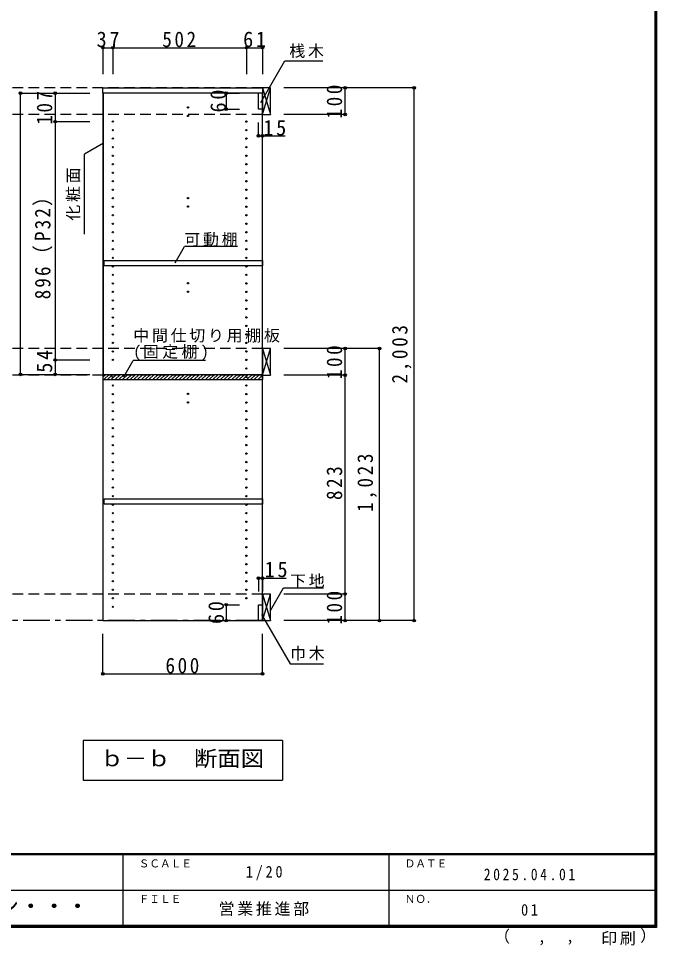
# Model space of a CAD drawing. Units: millimetres at full size, sheet at 1:20. Extents: x -3922 to 3878, y -2932 to 2722.
# Drawn here: x 1479 to 3878, y -2932 to 552 of the extents above; entities that cross this region are included whole.
import ezdxf
from ezdxf.enums import TextEntityAlignment as Align

# ---------------------------------------------------------------- set-up
doc = ezdxf.new("R2010")
doc.units = ezdxf.units.MM
doc.header["$LTSCALE"] = 20
doc.header["$PDMODE"] = 32
doc.header["$PDSIZE"] = 10
doc.linetypes.add('CHAIN1', pattern=[8, 5, -1, 1, -1])
doc.linetypes.add('DASHED2', pattern=[3, 2, -1])
for name, color, linetype in [('0-2_本体', 2, 'Continuous'), ('0-3_固定棚', 2, 'Continuous'), ('0-4_可動棚', 3, 'Continuous'), ('0-5', 4, 'Continuous'), ('0-7_桟木・巾木', 2, 'Continuous'), ('0-8_引き出し', 7, 'Continuous'), ('0-A_文字', 7, 'Continuous'), ('0-B_寸法', 4, 'Continuous'), ('0-C_ハッチ', 4, 'Continuous'), ('F-1_枠', 6, 'Continuous'), ('F-A_文字', 7, 'Continuous')]:
    doc.layers.add(name, color=color, linetype=linetype)
doc.styles.add('ＭＳ ゴシック', font='')
doc.styles.get('ＭＳ ゴシック').set_extended_font_data('MS Gothic')

msp = doc.modelspace()

# ---------------------------------------------------------------- linework, layer by layer
at = {"layer": '0-2_本体'}
for p, q in [((1796.94, 271.73), (1796.94, 291.73)), ((1796.94, 291.73), (2396.94, 291.73)), ((2396.94, 291.73), (2396.94, 271.73)), ((2396.94, 271.73), (1796.94, 271.73))]:
    msp.add_line(p, q, dxfattribs=at)
at = {"layer": '0-3_固定棚'}
for p, q in [((1798.94, -785.27), (1798.94, 271.73)), ((1796.94, -785.27), (2396.94, -785.27)), ((2396.94, -785.27), (2396.94, -805.27))]:
    msp.add_line(p, q, dxfattribs=at)
msp.add_lwpolyline([(1796.94, -785.27), (1796.94, -805.27), (2396.94, -805.27)], dxfattribs=at)
at = {"layer": '0-4_可動棚', "color": 2}
for p, q in [((1801.94, -356.77), (2396.94, -356.77)), ((2396.94, -356.77), (2396.94, -376.77)), ((1801.94, -1252.77), (2396.94, -1252.77)), ((2396.94, -1252.77), (2396.94, -1272.77))]:
    msp.add_line(p, q, dxfattribs=at)
for points in [[(2396.94, -376.77), (1801.94, -376.77), (1801.94, -356.77)], [(2396.94, -1272.77), (1801.94, -1272.77), (1801.94, -1252.77)]]:
    msp.add_lwpolyline(points, dxfattribs=at)
at = {"layer": '0-5', "color": 3}
for p, q in [((1796.94, 271.73), (1796.94, -1711.27)), ((2396.94, 271.73), (1796.94, 271.73)), ((2396.94, -1711.27), (2396.94, 271.73)), ((1796.94, -1711.27), (2396.94, -1711.27))]:
    msp.add_line(p, q, dxfattribs=at)
at = {"layer": '0-5'}
for centre in [(2116.94, 218.23), (2116.94, 186.23), (1833.94, 164.73), (2335.94, 164.73), (1833.94, 132.73), (2335.94, 132.73), (1833.94, 100.73), (1833.94, 68.73), (2335.94, 100.73), (2335.94, 68.73), (1833.94, 36.73), (2335.94, 36.73), (1833.94, 4.73), (2335.94, 4.73), (1833.94, -27.27), (2335.94, -27.27), (1833.94, -59.27), (2335.94, -59.27), (1833.94, -91.27), (2335.94, -91.27), (1833.94, -123.27), (2116.94, -122.77), (2335.94, -123.27), (1833.94, -155.27), (2116.94, -154.77), (2335.94, -155.27), (1833.94, -187.27), (2335.94, -187.27), (1833.94, -219.27), (2335.94, -219.27), (1833.94, -251.27), (2335.94, -251.27), (1833.94, -283.27), (1833.94, -315.27), (2335.94, -283.27), (2335.94, -315.27), (1833.94, -347.27), (2335.94, -347.27), (1833.94, -379.27), (2335.94, -379.27), (1833.94, -411.27), (2335.94, -411.27), (1833.94, -443.27), (2116.94, -442.77), (2335.94, -443.27), (1833.94, -475.27), (2116.94, -474.77), (2335.94, -475.27), (1833.94, -507.27), (2335.94, -507.27), (1833.94, -539.27), (2335.94, -539.27), (1833.94, -571.27), (2335.94, -571.27), (1833.94, -603.27), (2335.94, -603.27), (1833.94, -635.27), (2335.94, -635.27), (1833.94, -667.27), (1833.94, -699.27), (2335.94, -667.27), (2335.94, -699.27), (1833.94, -731.27), (2335.94, -731.27), (2335.94, -763.27), (1833.94, -795.27), (2335.94, -795.27), (1833.94, -827.27), (2335.94, -827.27), (1833.94, -859.27), (2116.94, -858.77), (2335.94, -859.27), (1833.94, -891.27), (2116.94, -890.77), (2335.94, -891.27), (1833.94, -923.27), (2335.94, -923.27), (1833.94, -955.27), (2335.94, -955.27), (1833.94, -987.27), (2335.94, -987.27), (1833.94, -1019.27), (2335.94, -1019.27), (1833.94, -1051.27), (2335.94, -1051.27), (1833.94, -1083.27), (1833.94, -1115.27), (2335.94, -1083.27), (2335.94, -1115.27), (1833.94, -1147.27), (2335.94, -1147.27), (1833.94, -1179.27), (2335.94, -1179.27), (1833.94, -1211.27), (2335.94, -1211.27), (1833.94, -1243.27), (2335.94, -1243.27), (1833.94, -1275.27), (2335.94, -1275.27), (1833.94, -1307.27), (2335.94, -1307.27), (1833.94, -1339.27), (2335.94, -1339.27), (1833.94, -1371.27), (2335.94, -1371.27), (1833.94, -1403.27), (2335.94, -1403.27), (1833.94, -1435.27), (2335.94, -1435.27), (1833.94, -1467.27), (1833.94, -1499.27), (2335.94, -1467.27), (2335.94, -1499.27), (1833.94, -1531.27), (2335.94, -1531.27), (1833.94, -1563.27), (2335.94, -1563.27), (1833.94, -1595.27), (2335.94, -1595.27), (1833.94, -1627.27), (2335.94, -1627.27), (1833.94, -1659.27)]:
    msp.add_circle(centre, 2.5, dxfattribs=at)
at = {"layer": '0-7_桟木・巾木'}
for p, q in [((2396.94, 271.73), (2381.94, 271.73)), ((2381.94, 211.73), (2381.94, 271.73)), ((2396.94, 271.73), (2396.94, 230.73)), ((2381.94, -1651.27), (2396.94, -1651.27)), ((2396.94, -1651.27), (2396.94, -1711.27))]:
    msp.add_line(p, q, dxfattribs=at)
for points in [[(2396.94, 211.73), (2385.44, 211.73), (2381.94, 211.73)], [(2396.94, -1711.27), (2381.94, -1711.27), (2381.94, -1651.27)]]:
    msp.add_lwpolyline(points, dxfattribs=at)
at = {"layer": '0-8_引き出し', "color": 3}
for p, q in [((2396.94, 291.73), (2396.94, 191.73)), ((2426.94, 291.73), (2396.94, 291.73)), ((2426.94, 191.73), (2426.94, 291.73)), ((2396.94, 191.73), (2426.94, 191.73)), ((2396.94, -1611.27), (2396.94, -1711.27)), ((2426.94, -1611.27), (2396.94, -1611.27)), ((2426.94, -1711.27), (2426.94, -1611.27)), ((2396.94, -1711.27), (2426.94, -1711.27))]:
    msp.add_line(p, q, dxfattribs=at)
at = {"layer": '0-8_引き出し'}
for p, q in [((2396.94, 191.73), (2426.94, 291.73)), ((2396.94, 291.73), (2426.94, 191.73)), ((2396.94, -688.27), (2426.94, -788.27)), ((2396.94, -788.27), (2426.94, -688.27)), ((2396.94, -1711.27), (2426.94, -1611.27)), ((2396.94, -1611.27), (2426.94, -1711.27)), ((1843.94, -1711.27), (1823.94, -1711.27))]:
    msp.add_line(p, q, dxfattribs=at)
at = {"layer": '0-8_引き出し', "color": 3}
msp.add_lwpolyline([(2426.94, -788.27), (2426.94, -688.27), (2396.94, -688.27), (2396.94, -788.27)], close=True, dxfattribs=at)
at = {"layer": '0-A_文字'}
for p, q in [((2390.27, 236.27), (2481.14, 393.67)), ((2481.14, 393.67), (2623.37, 393.67)), ((1798.94, 83.82), (1726.94, 42.25)), ((1726.94, -257.75), (1726.94, 42.25)), ((2067.81, -365.83), (2102.83, -305.18)), ((2302.83, -305.18), (2102.83, -305.18)), ((1875.75, -794.33), (1910.77, -733.68)), ((2182.15, -733.68), (1910.77, -733.68)), ((2426.94, -1672.95), (2475.71, -1588.48)), ((2475.71, -1588.48), (2626.24, -1588.48)), ((2471.94, -2161.27), (2471.94, -2311.27)), ((1721.94, -2311.27), (2471.94, -2311.27))]:
    msp.add_line(p, q, dxfattribs=at)
at = {"layer": '0-A_文字', "linetype": 'CHAIN1'}
msp.add_line((2396.94, -1711.27), (-2643.06, -1711.27), dxfattribs=at)
at = {"layer": '0-A_文字'}
for points in [[(2393.13, -1687.54), (2500.21, -1873.01), (2626.24, -1873.01)], [(2471.94, -2161.27), (1721.94, -2161.27), (1721.94, -2311.27)]]:
    msp.add_lwpolyline(points, dxfattribs=at)
at = {"layer": '0-B_寸法'}
for p, q in [((1796.94, 442.73), (1796.94, 342.73)), ((1796.94, 442.73), (2396.94, 442.73)), ((1833.94, 442.73), (1833.94, 342.73)), ((2335.94, 442.73), (2335.94, 342.73)), ((2396.94, 442.73), (2396.94, 342.73)), ((2706.94, 291.73), (2476.94, 291.73)), ((2966.94, 291.73), (2476.94, 291.73)), ((2706.94, 191.73), (2706.94, 291.73)), ((2966.94, -1711.27), (2966.94, 291.73)), ((1486.94, -785.27), (1486.94, 271.73)), ((1486.94, 271.73), (1616.94, 271.73)), ((1616.94, 271.73), (1616.94, 164.73)), ((1616.94, 271.73), (1746.94, 271.73)), ((2259.94, 271.73), (2259.94, 211.73)), ((2259.94, 271.73), (2309.94, 271.73)), ((2259.94, 211.73), (2309.94, 211.73)), ((2706.94, 191.73), (2476.94, 191.73)), ((1616.94, 164.73), (1746.94, 164.73)), ((1616.94, 164.73), (1616.94, -731.27)), ((2381.94, 111.73), (2381.94, 161.73)), ((2396.94, 111.73), (2396.94, 161.73)), ((2381.94, 111.73), (2482.46, 111.73)), ((2706.94, -688.27), (2476.94, -688.27)), ((2706.94, -788.27), (2706.94, -688.27)), ((2836.94, -688.27), (2706.94, -688.27)), ((2836.94, -1711.27), (2836.94, -688.27)), ((1616.94, -731.27), (1746.94, -731.27)), ((1616.94, -731.27), (1616.94, -785.27)), ((1486.94, -785.27), (1616.94, -785.27)), ((1616.94, -785.27), (1746.94, -785.27)), ((2706.94, -788.27), (2476.94, -788.27)), ((2706.94, -1611.27), (2706.94, -788.27)), ((2381.94, -1551.27), (2381.94, -1601.27)), ((2381.94, -1551.27), (2485.4, -1551.27)), ((2396.94, -1551.27), (2396.94, -1601.27)), ((2706.94, -1611.27), (2476.94, -1611.27)), ((2706.94, -1711.27), (2706.94, -1611.27)), ((2259.94, -1651.27), (2259.94, -1711.27)), ((2259.94, -1651.27), (2309.94, -1651.27)), ((2259.94, -1711.27), (2309.94, -1711.27)), ((2706.94, -1711.27), (2476.94, -1711.27)), ((2966.94, -1711.27), (2476.94, -1711.27)), ((2836.94, -1711.27), (2706.94, -1711.27)), ((1796.94, -1911.27), (1796.94, -1761.27)), ((2396.94, -1911.27), (2396.94, -1761.27)), ((1796.94, -1911.27), (2396.94, -1911.27))]:
    msp.add_line(p, q, dxfattribs=at)
at = {"layer": '0-B_寸法', "linetype": 'DASHED2'}
for p, q in [((2396.94, 291.73), (-2643.06, 291.73)), ((2396.94, 191.73), (-2643.06, 191.73)), ((2396.94, -688.27), (-2643.06, -688.27)), ((2396.94, -788.27), (-2643.06, -788.27)), ((2396.94, -1611.27), (-2643.06, -1611.27))]:
    msp.add_line(p, q, dxfattribs=at)
at = {"layer": '0-B_寸法', "color": 7}
for p in [(1796.94, 442.73), (1833.94, 442.73), (2335.94, 442.73), (2396.94, 442.73), (2706.94, 291.73), (2966.94, 291.73), (1486.94, 271.73), (1616.94, 271.73), (2259.94, 271.73), (2259.94, 211.73), (2706.94, 191.73), (1616.94, 164.73), (2381.94, 111.73), (2396.94, 111.73), (2706.94, -688.27), (2836.94, -688.27), (1616.94, -731.27), (1486.94, -785.27), (1616.94, -785.27), (2706.94, -788.27), (2381.94, -1551.27), (2396.94, -1551.27), (2706.94, -1611.27), (2259.94, -1651.27), (2259.94, -1711.27), (2706.94, -1711.27), (2836.94, -1711.27), (2966.94, -1711.27), (1796.94, -1911.27), (2396.94, -1911.27)]:
    msp.add_point(p, dxfattribs=at)
at = {"layer": '0-C_ハッチ'}
for p, q in [((1796.94, -794.22), (1805.89, -785.27)), ((1800.03, -805.27), (1820.03, -785.27)), ((1814.17, -805.27), (1834.17, -785.27)), ((1828.31, -805.27), (1848.31, -785.27)), ((1842.45, -805.27), (1862.45, -785.27)), ((1856.6, -805.27), (1876.6, -785.27)), ((1870.74, -805.27), (1890.74, -785.27)), ((1884.88, -805.27), (1904.88, -785.27)), ((1899.02, -805.27), (1919.02, -785.27)), ((1913.17, -805.27), (1933.17, -785.27)), ((1927.31, -805.27), (1947.31, -785.27)), ((1941.45, -805.27), (1961.45, -785.27)), ((1955.59, -805.27), (1975.59, -785.27)), ((1969.73, -805.27), (1989.73, -785.27)), ((1983.88, -805.27), (2003.88, -785.27)), ((1998.02, -805.27), (2018.02, -785.27)), ((2012.16, -805.27), (2032.16, -785.27)), ((2026.3, -805.27), (2046.3, -785.27)), ((2040.44, -805.27), (2060.44, -785.27)), ((2054.59, -805.27), (2074.59, -785.27)), ((2068.73, -805.27), (2088.73, -785.27)), ((2082.87, -805.27), (2102.87, -785.27)), ((2097.01, -805.27), (2117.01, -785.27)), ((2111.16, -805.27), (2131.16, -785.27)), ((2125.3, -805.27), (2145.3, -785.27)), ((2139.44, -805.27), (2159.44, -785.27)), ((2153.58, -805.27), (2173.58, -785.27)), ((2167.72, -805.27), (2187.72, -785.27)), ((2181.87, -805.27), (2201.87, -785.27)), ((2196.01, -805.27), (2216.01, -785.27)), ((2210.15, -805.27), (2230.15, -785.27)), ((2224.29, -805.27), (2244.29, -785.27)), ((2238.43, -805.27), (2258.43, -785.27)), ((2252.58, -805.27), (2272.58, -785.27)), ((2266.72, -805.27), (2286.72, -785.27)), ((2280.86, -805.27), (2300.86, -785.27)), ((2295, -805.27), (2315, -785.27)), ((2309.15, -805.27), (2329.15, -785.27)), ((2323.29, -805.27), (2343.29, -785.27)), ((2337.43, -805.27), (2357.43, -785.27)), ((2351.57, -805.27), (2371.57, -785.27)), ((2365.71, -805.27), (2385.71, -785.27)), ((2379.86, -805.27), (2396.94, -788.18)), ((2394, -805.27), (2396.94, -802.33))]:
    msp.add_line(p, q, dxfattribs=at)
at = {"layer": 'F-1_枠'}
for p, q in [((3871.3, 2722.29), (3871.3, -2864.37)), ((3874.63, 2722.29), (3874.63, -2864.37)), ((3877.97, 2722.29), (3877.97, -2864.37)), ((3877.97, -2587.71), (-3922.03, -2587.71)), ((3877.97, -2591.04), (-3922.03, -2591.04)), ((1871.3, -2591.04), (1871.3, -2857.71)), ((2871.3, -2591.04), (2871.3, -2857.71)), ((-22.03, -2724.37), (3871.3, -2724.38)), ((3877.97, -2857.71), (-3922.03, -2857.71)), ((3877.97, -2861.04), (-3922.03, -2861.04)), ((3877.97, -2864.37), (-3922.03, -2864.37))]:
    msp.add_line(p, q, dxfattribs=at)

# ---------------------------------------------------------------- texts
at = {"layer": '0-A_文字', "style": 'ＭＳ ゴシック', "width": 1.1}
msp.add_text('ｂ－ｂ\u3000断面図', height=58.65, dxfattribs=at).set_placement((1786.94, -2276.27), align=Align.BOTTOM_LEFT)
at = {"layer": '0-A_文字', "char_height": 43.99, "attachment_point": 7, "style": 'ＭＳ ゴシック'}
for s, insert in [('\\T1.17;桟木', (2497.35, 403.88)), ('\\T1.17;可動棚', (2102.83, -305.18)), ('\\T1.17;中間仕切り用棚板', (1910.77, -666.12)), ('\\T1.21;(固定棚)', (1910.77, -733.68)), ('\\T1.17;下地', (2500.21, -1588.48)), ('\\T1.17;巾木', (2500.21, -1861.06))]:
    msp.add_mtext(s, dxfattribs=dict(at, insert=insert))
at = {"layer": '0-A_文字', "insert": (1711.94, -207.75), "char_height": 43.99, "attachment_point": 7, "rotation": 90, "style": 'ＭＳ ゴシック'}
msp.add_mtext('\\T1.17;化粧面', dxfattribs=at)
at = {"layer": '0-B_寸法', "color": 7, "char_height": 58.65, "attachment_point": 7, "style": 'ＭＳ ゴシック'}
for s, insert in [('\\T1.27;\\W0.95;37', (1772.94, 443.94)), ('\\T1.27;\\W0.9;502', (2019.94, 443.94)), ('\\T1.27;\\W0.95;61', (2323.94, 443.94)), ('\\T1.27;\\W0.95;15', (2399.83, 111.73)), ('\\T1.27;\\W0.95;15', (2404.85, -1548.8)), ('\\T1.27;\\W0.9;600', (2031.94, -1910.06))]:
    msp.add_mtext(s, dxfattribs=dict(at, insert=insert))
at = {"layer": '0-B_寸法', "color": 7, "char_height": 58.65, "attachment_point": 7, "rotation": 90, "style": 'ＭＳ ゴシック'}
for s, insert in [('\\T1.27;\\W0.95;60', (2259.94, 199.23)), ('\\T1.27;\\W0.9;100', (2696.94, 176.73)), ('\\T1.27;\\W0.9;107', (1606.94, 153.23)), ('\\T1.22;\\W0.9;896（P32）', (1606.94, -503.27)), ('\\T1.28;\\W0.9;2,003', (2956.94, -819.77)), ('\\T1.27;\\W0.95;54', (1606.94, -779.21)), ('\\T1.27;\\W0.9;100', (2696.94, -803.27)), ('\\T1.28;\\W0.9;1,023', (2826.94, -1302.77)), ('\\T1.27;\\W0.9;823', (2696.94, -1257.77)), ('\\T1.27;\\W0.9;100', (2696.94, -1726.27)), ('\\T1.27;\\W0.95;60', (2252.33, -1723.77))]:
    msp.add_mtext(s, dxfattribs=dict(at, insert=insert))
at = {"layer": 'F-A_文字', "style": 'ＭＳ ゴシック'}
for s, height, p in [('ＳＣＡＬＥ', 29.33, (1931.3, -2647.71)), ('ＤＡＴＥ', 29.33, (2931.3, -2647.71)), ('ＦＩＬＥ', 29.33, (1931.3, -2781.04)), ('ＮＯ．', 29.33, (2931.3, -2781.04)), ('（', 43.99, (3267.32, -2933.25)), ('）', 43.99, (3816.9, -2930.46)), (',', 43.99, (3432.15, -2933.25)), (',', 43.99, (3538.1, -2931.39))]:
    msp.add_text(s, height=height, dxfattribs=at).set_placement(p, align=Align.BOTTOM_LEFT)
at = {"layer": 'F-A_文字', "style": 'ＭＳ ゴシック', "width": 1.1}
msp.add_text('ウッドワン・・・', height=58.65, dxfattribs=at).set_placement((1041.3, -2831.04), align=Align.BOTTOM_LEFT)
at = {"layer": 'F-A_文字', "char_height": 43.99, "attachment_point": 7, "style": 'ＭＳ ゴシック'}
for s, insert in [('\\T1.38;\\W0.9;1/20', (2333.8, -2687.71)), ('\\T1.39;\\W0.85;2025.04.01', (3228.8, -2687.71)), ('\\T1.17;営業推進部', (2231.3, -2821.04)), ('\\T1.36;\\W0.9;01', (3368.8, -2821.04)), ('\\T1.17;印刷', (3670.07, -2932.32))]:
    msp.add_mtext(s, dxfattribs=dict(at, insert=insert))

doc.saveas('drawing.dxf')
